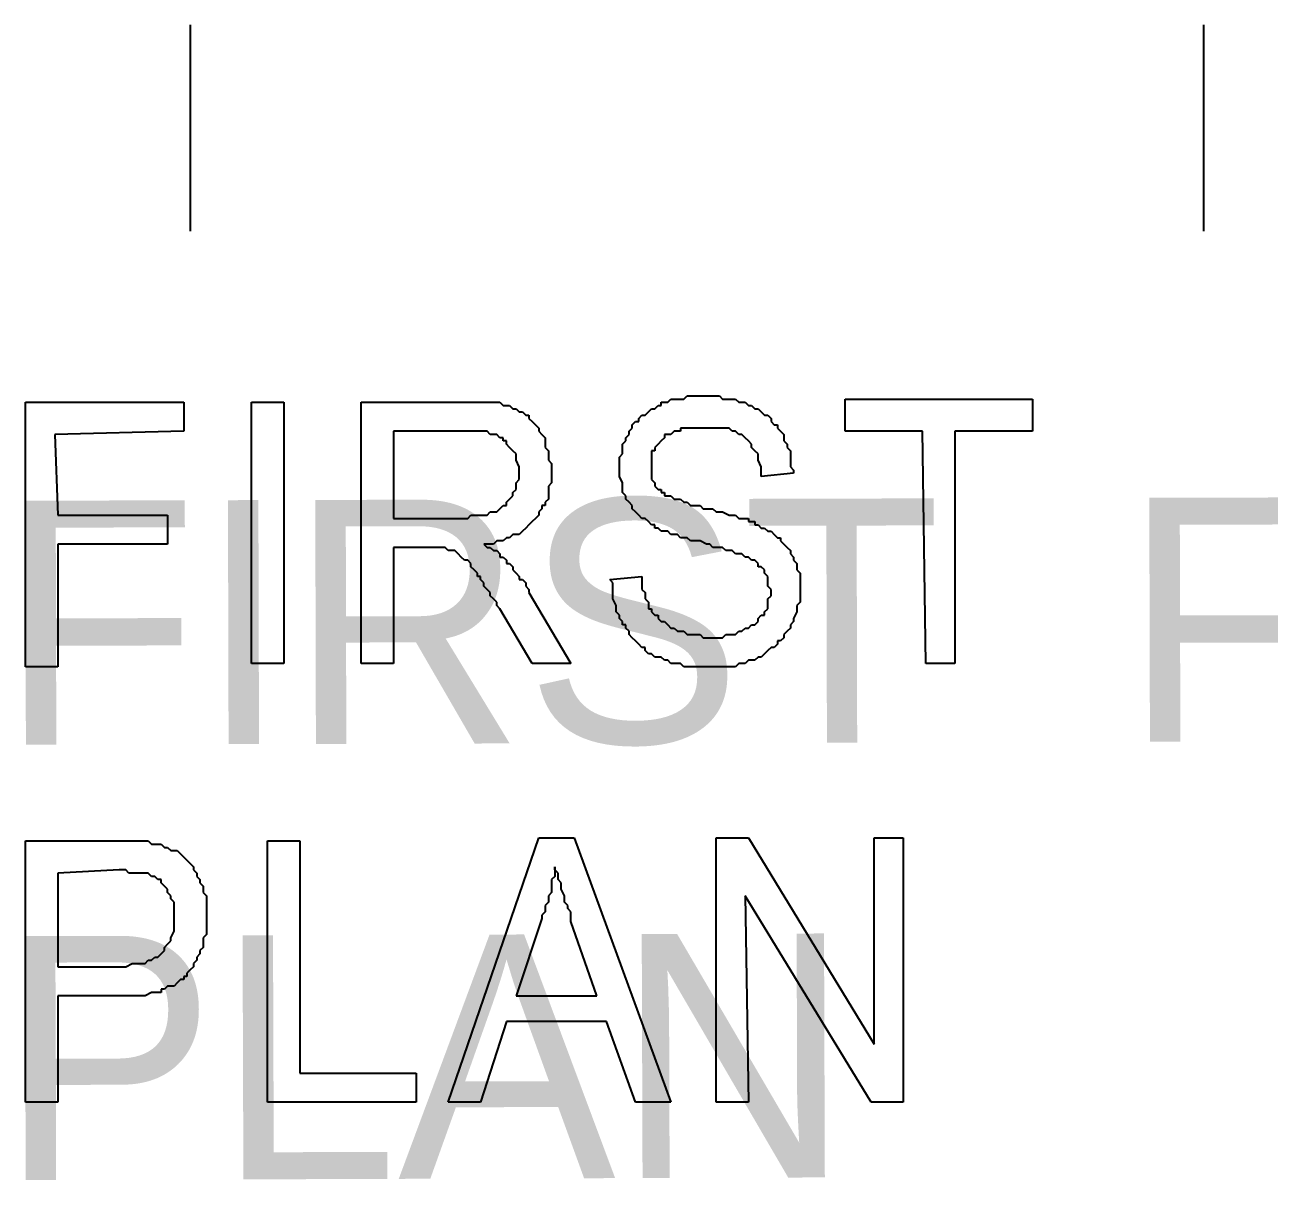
# Model space of a CAD drawing. Header units: millimetres. Extents: x 30 to 55791, y -4580 to 38782.
# Drawn here: x 28310 to 30579, y 6287 to 8395 of the extents above; entities that cross this region are included whole.
import ezdxf

# ---------------------------------------------------------------- set-up
doc = ezdxf.new("R2010")
doc.units = ezdxf.units.MM
doc.layers.add('A-ARCH-REF', color=8, linetype='CONTINUOUS')

msp = doc.modelspace()

# ---------------------------------------------------------------- linework, layer by layer
at = {"layer": 'A-ARCH-REF'}
for p, q in [((28611.6, 8395), (28611.6, 8018.4)), ((30459.3, 8395), (30459.3, 8018.4)), ((29511.9, 7712.4), (29517.8, 7718.3)), ((29517.8, 7718.3), (29523.7, 7718.3)), ((29523.7, 7718.3), (29529.5, 7718.3)), ((29529.5, 7718.3), (29535.4, 7718.3)), ((29535.4, 7718.3), (29541.3, 7718.3)), ((29541.3, 7718.3), (29547.2, 7718.3)), ((29547.2, 7718.3), (29553.1, 7718.3)), ((29553.1, 7718.3), (29559, 7718.3)), ((29559, 7718.3), (29564.9, 7718.3)), ((29564.9, 7718.3), (29570.7, 7718.3)), ((29570.7, 7718.3), (29576.6, 7718.3)), ((29576.6, 7718.3), (29582.5, 7712.4)), ((28311.5, 7224), (28311.5, 7706.5)), ((28311.5, 7706.5), (28599.8, 7706.5)), ((28599.8, 7706.5), (28599.8, 7653.6)), ((28723.4, 7229.9), (28723.4, 7706.5)), ((28723.4, 7706.5), (28782.2, 7706.5)), ((28782.2, 7706.5), (28782.2, 7229.9)), ((28923.5, 7229.9), (28923.5, 7706.5)), ((28923.5, 7706.5), (29117.6, 7706.5)), ((29117.6, 7706.5), (29123.5, 7706.5)), ((29123.5, 7706.5), (29129.4, 7706.5)), ((29129.4, 7706.5), (29135.3, 7706.5)), ((29135.3, 7706.5), (29141.2, 7706.5)), ((29141.2, 7706.5), (29152.9, 7706.5)), ((29152.9, 7706.5), (29158.8, 7706.5)), ((29158.8, 7706.5), (29164.7, 7706.5)), ((29164.7, 7706.5), (29170.6, 7706.5)), ((29170.6, 7706.5), (29176.5, 7706.5)), ((29176.5, 7706.5), (29182.4, 7700.6)), ((29182.4, 7700.6), (29188.3, 7700.6)), ((29188.3, 7700.6), (29194.1, 7700.6)), ((29194.1, 7700.6), (29200, 7694.7)), ((29200, 7694.7), (29205.9, 7694.7)), ((29205.9, 7694.7), (29211.8, 7688.9)), ((29447.2, 7688.9), (29453.1, 7694.7)), ((29453.1, 7694.7), (29458.9, 7694.7)), ((29458.9, 7694.7), (29464.8, 7700.6)), ((29464.8, 7700.6), (29470.7, 7700.6)), ((29470.7, 7700.6), (29470.7, 7706.5)), ((29470.7, 7706.5), (29476.6, 7706.5)), ((29476.6, 7706.5), (29482.5, 7706.5)), ((29482.5, 7706.5), (29488.4, 7712.4)), ((29488.4, 7712.4), (29494.2, 7712.4)), ((29494.2, 7712.4), (29500.1, 7712.4)), ((29500.1, 7712.4), (29506, 7712.4)), ((29506, 7712.4), (29511.9, 7712.4)), ((29582.5, 7712.4), (29588.4, 7712.4)), ((29588.4, 7712.4), (29594.3, 7712.4)), ((29594.3, 7712.4), (29600.2, 7712.4)), ((29600.2, 7712.4), (29606, 7712.4)), ((29606, 7712.4), (29611.9, 7706.5)), ((29611.9, 7706.5), (29617.8, 7706.5)), ((29617.8, 7706.5), (29623.7, 7706.5)), ((29623.7, 7706.5), (29629.6, 7700.6)), ((29629.6, 7700.6), (29635.5, 7700.6)), ((29635.5, 7700.6), (29641.4, 7694.7)), ((29641.4, 7694.7), (29647.2, 7694.7)), ((29647.2, 7694.7), (29653.1, 7688.9)), ((29806.1, 7653.6), (29806.1, 7712.4)), ((29806.1, 7712.4), (30147.4, 7712.4)), ((30147.4, 7712.4), (30147.4, 7653.6)), ((29211.8, 7688.9), (29217.7, 7688.9)), ((29217.7, 7688.9), (29223.6, 7683)), ((29223.6, 7683), (29229.4, 7683)), ((29229.4, 7683), (29229.4, 7677.1)), ((29229.4, 7677.1), (29235.3, 7671.2)), ((29235.3, 7671.2), (29241.2, 7665.3)), ((29417.7, 7665.3), (29423.6, 7671.2)), ((29423.6, 7671.2), (29429.5, 7671.2)), ((29429.5, 7677.1), (29435.4, 7683)), ((29429.5, 7671.2), (29429.5, 7677.1)), ((29435.4, 7683), (29441.3, 7683)), ((29441.3, 7683), (29447.2, 7688.9)), ((29653.1, 7688.9), (29659, 7683)), ((29659, 7683), (29664.9, 7683)), ((29664.9, 7683), (29670.8, 7677.1)), ((29670.8, 7677.1), (29670.8, 7671.2)), ((29670.8, 7671.2), (29676.7, 7665.3)), ((28599.8, 7653.6), (28364.4, 7647.7)), ((28364.4, 7647.7), (28370.3, 7500.6)), ((29117.6, 7653.6), (28982.3, 7653.6)), ((28982.3, 7653.6), (28982.3, 7494.7)), ((29123.5, 7653.6), (29117.6, 7653.6)), ((29129.4, 7653.6), (29123.5, 7653.6)), ((29135.3, 7653.6), (29129.4, 7653.6)), ((29141.2, 7653.6), (29135.3, 7653.6)), ((29147.1, 7653.6), (29141.2, 7653.6)), ((29152.9, 7653.6), (29147.1, 7653.6)), ((29158.8, 7647.7), (29152.9, 7653.6)), ((29164.7, 7647.7), (29158.8, 7647.7)), ((29170.6, 7647.7), (29164.7, 7647.7)), ((29176.5, 7641.8), (29170.6, 7647.7)), ((29241.2, 7665.3), (29247.1, 7659.4)), ((29247.1, 7659.4), (29247.1, 7653.6)), ((29247.1, 7653.6), (29253, 7647.7)), ((29253, 7647.7), (29258.9, 7641.8)), ((29406, 7641.8), (29411.9, 7647.7)), ((29411.9, 7653.6), (29417.7, 7659.4)), ((29411.9, 7647.7), (29411.9, 7653.6)), ((29417.7, 7659.4), (29417.7, 7665.3)), ((29482.5, 7647.7), (29476.6, 7647.7)), ((29476.6, 7647.7), (29476.6, 7641.8)), ((29488.4, 7647.7), (29482.5, 7647.7)), ((29494.2, 7653.6), (29488.4, 7647.7)), ((29500.1, 7653.6), (29494.2, 7653.6)), ((29506, 7653.6), (29500.1, 7653.6)), ((29511.9, 7659.4), (29506, 7659.4)), ((29506, 7659.4), (29506, 7653.6)), ((29523.7, 7659.4), (29511.9, 7659.4)), ((29529.5, 7659.4), (29523.7, 7659.4)), ((29535.4, 7659.4), (29529.5, 7659.4)), ((29541.3, 7659.4), (29535.4, 7659.4)), ((29547.2, 7659.4), (29541.3, 7659.4)), ((29553.1, 7659.4), (29547.2, 7659.4)), ((29559, 7659.4), (29553.1, 7659.4)), ((29564.9, 7659.4), (29559, 7659.4)), ((29576.6, 7659.4), (29564.9, 7659.4)), ((29582.5, 7659.4), (29576.6, 7659.4)), ((29588.4, 7659.4), (29582.5, 7659.4)), ((29594.3, 7659.4), (29588.4, 7659.4)), ((29600.2, 7653.6), (29594.3, 7659.4)), ((29606, 7653.6), (29600.2, 7653.6)), ((29611.9, 7647.7), (29606, 7653.6)), ((29617.8, 7647.7), (29611.9, 7647.7)), ((29623.7, 7641.8), (29617.8, 7647.7)), ((29676.7, 7665.3), (29682.5, 7665.3)), ((29682.5, 7665.3), (29682.5, 7659.4)), ((29682.5, 7659.4), (29688.4, 7653.6)), ((29688.4, 7653.6), (29694.3, 7647.7)), ((29694.3, 7647.7), (29694.3, 7641.8)), ((29947.3, 7653.6), (29806.1, 7653.6)), ((29953.2, 7229.9), (29947.3, 7653.6)), ((30147.4, 7653.6), (30006.2, 7653.6)), ((30006.2, 7653.6), (30006.2, 7229.9)), ((29182.4, 7641.8), (29176.5, 7641.8)), ((29182.4, 7635.9), (29182.4, 7641.8)), ((29188.3, 7635.9), (29182.4, 7635.9)), ((29188.3, 7630), (29188.3, 7635.9)), ((29194.1, 7624.1), (29188.3, 7630)), ((29258.9, 7641.8), (29258.9, 7635.9)), ((29258.9, 7635.9), (29258.9, 7624.1)), ((29400.1, 7630), (29406, 7635.9)), ((29400.1, 7624.1), (29400.1, 7630)), ((29406, 7635.9), (29406, 7641.8)), ((29464.8, 7630), (29458.9, 7624.1)), ((29470.7, 7635.9), (29464.8, 7630)), ((29476.6, 7641.8), (29470.7, 7635.9)), ((29629.6, 7635.9), (29623.7, 7641.8)), ((29635.5, 7630), (29629.6, 7635.9)), ((29635.5, 7624.1), (29635.5, 7630)), ((29694.3, 7641.8), (29694.3, 7635.9)), ((29694.3, 7635.9), (29700.2, 7630)), ((29700.2, 7630), (29700.2, 7624.1)), ((29200, 7618.2), (29194.1, 7624.1)), ((29205.9, 7612.4), (29200, 7618.2)), ((29205.9, 7606.5), (29205.9, 7612.4)), ((29205.9, 7600.6), (29205.9, 7606.5)), ((29258.9, 7624.1), (29264.8, 7618.2)), ((29264.8, 7618.2), (29264.8, 7612.4)), ((29264.8, 7612.4), (29264.8, 7606.5)), ((29264.8, 7606.5), (29264.8, 7600.6)), ((29394.2, 7606.5), (29400.1, 7612.4)), ((29394.2, 7600.6), (29394.2, 7606.5)), ((29400.1, 7618.2), (29400.1, 7624.1)), ((29400.1, 7612.4), (29400.1, 7618.2)), ((29458.9, 7618.2), (29453.1, 7618.2)), ((29453.1, 7618.2), (29453.1, 7612.4)), ((29453.1, 7612.4), (29453.1, 7606.5)), ((29453.1, 7606.5), (29453.1, 7594.7)), ((29458.9, 7624.1), (29458.9, 7618.2)), ((29641.4, 7618.2), (29635.5, 7624.1)), ((29647.2, 7612.4), (29641.4, 7618.2)), ((29647.2, 7606.5), (29647.2, 7612.4)), ((29647.2, 7600.6), (29647.2, 7606.5)), ((29700.2, 7624.1), (29706.1, 7618.2)), ((29706.1, 7618.2), (29706.1, 7606.5)), ((29706.1, 7606.5), (29706.1, 7600.6)), ((29211.8, 7588.8), (29205.9, 7600.6)), ((29211.8, 7582.9), (29211.8, 7588.8)), ((29211.8, 7577.1), (29211.8, 7582.9)), ((29264.8, 7600.6), (29270.6, 7594.7)), ((29270.6, 7594.7), (29270.6, 7588.8)), ((29270.6, 7588.8), (29270.6, 7582.9)), ((29270.6, 7582.9), (29270.6, 7577.1)), ((29394.2, 7594.7), (29394.2, 7600.6)), ((29394.2, 7582.9), (29394.2, 7594.7)), ((29394.2, 7577.1), (29394.2, 7582.9)), ((29453.1, 7594.7), (29453.1, 7588.8)), ((29453.1, 7588.8), (29453.1, 7582.9)), ((29453.1, 7582.9), (29453.1, 7577.1)), ((29653.1, 7588.8), (29647.2, 7600.6)), ((29653.1, 7582.9), (29653.1, 7588.8)), ((29653.1, 7577.1), (29653.1, 7582.9)), ((29706.1, 7600.6), (29706.1, 7594.7)), ((29706.1, 7594.7), (29706.1, 7588.8)), ((29706.1, 7588.8), (29712, 7582.9)), ((29712, 7582.9), (29712, 7577.1)), ((29205.9, 7559.4), (29211.8, 7565.3)), ((29205.9, 7553.5), (29205.9, 7559.4)), ((29211.8, 7571.2), (29211.8, 7577.1)), ((29211.8, 7565.3), (29211.8, 7571.2)), ((29270.6, 7559.4), (29264.8, 7553.5)), ((29270.6, 7577.1), (29270.6, 7571.2)), ((29270.6, 7571.2), (29270.6, 7565.3)), ((29270.6, 7565.3), (29270.6, 7559.4)), ((29394.2, 7571.2), (29394.2, 7577.1)), ((29400.1, 7559.4), (29394.2, 7571.2)), ((29400.1, 7553.5), (29400.1, 7559.4)), ((29453.1, 7577.1), (29453.1, 7571.2)), ((29453.1, 7571.2), (29453.1, 7565.3)), ((29453.1, 7565.3), (29458.9, 7559.4)), ((29458.9, 7559.4), (29458.9, 7553.5)), ((29712, 7577.1), (29653.1, 7571.2)), ((29653.1, 7571.2), (29653.1, 7577.1)), ((29194.1, 7530), (29200, 7535.9)), ((29200, 7541.8), (29205.9, 7547.6)), ((29200, 7535.9), (29200, 7541.8)), ((29205.9, 7547.6), (29205.9, 7553.5)), ((29264.8, 7553.5), (29264.8, 7547.6)), ((29264.8, 7547.6), (29264.8, 7535.9)), ((29264.8, 7535.9), (29264.8, 7530)), ((29400.1, 7547.6), (29400.1, 7553.5)), ((29400.1, 7541.8), (29400.1, 7547.6)), ((29406, 7535.9), (29400.1, 7541.8)), ((29406, 7530), (29406, 7535.9)), ((29458.9, 7553.5), (29464.8, 7547.6)), ((29464.8, 7547.6), (29470.7, 7547.6)), ((29470.7, 7547.6), (29470.7, 7541.8)), ((29470.7, 7541.8), (29476.6, 7541.8)), ((29476.6, 7541.8), (29476.6, 7535.9)), ((29476.6, 7535.9), (29482.5, 7535.9)), ((29482.5, 7535.9), (29488.4, 7535.9)), ((29488.4, 7535.9), (29494.2, 7530)), ((29170.6, 7506.4), (29176.5, 7512.3)), ((29176.5, 7512.3), (29182.4, 7518.2)), ((29182.4, 7518.2), (29188.3, 7518.2)), ((29188.3, 7524.1), (29194.1, 7530)), ((29188.3, 7518.2), (29188.3, 7524.1)), ((29253, 7512.3), (29247.1, 7506.4)), ((29258.9, 7518.2), (29253, 7518.2)), ((29253, 7518.2), (29253, 7512.3)), ((29264.8, 7530), (29258.9, 7524.1)), ((29258.9, 7524.1), (29258.9, 7518.2)), ((29411.9, 7524.1), (29406, 7530)), ((29417.7, 7518.2), (29411.9, 7524.1)), ((29417.7, 7512.3), (29417.7, 7518.2)), ((29423.6, 7506.4), (29417.7, 7512.3)), ((29494.2, 7530), (29500.1, 7530)), ((29500.1, 7530), (29506, 7530)), ((29506, 7530), (29511.9, 7524.1)), ((29511.9, 7524.1), (29517.8, 7524.1)), ((29517.8, 7524.1), (29523.7, 7518.2)), ((29523.7, 7518.2), (29535.4, 7518.2)), ((29535.4, 7518.2), (29541.3, 7518.2)), ((29541.3, 7518.2), (29547.2, 7512.3)), ((29547.2, 7512.3), (29553.1, 7512.3)), ((29553.1, 7512.3), (29564.9, 7512.3)), ((29564.9, 7512.3), (29570.7, 7506.4)), ((28370.3, 7500.6), (28570.4, 7500.6)), ((28570.4, 7500.6), (28570.4, 7447.6)), ((28982.3, 7494.7), (29105.9, 7494.7)), ((29105.9, 7494.7), (29111.8, 7494.7)), ((29111.8, 7494.7), (29117.6, 7494.7)), ((29117.6, 7494.7), (29123.5, 7500.6)), ((29123.5, 7500.6), (29129.4, 7500.6)), ((29129.4, 7500.6), (29135.3, 7500.6)), ((29135.3, 7500.6), (29141.2, 7500.6)), ((29141.2, 7500.6), (29147.1, 7500.6)), ((29147.1, 7500.6), (29152.9, 7500.6)), ((29152.9, 7500.6), (29158.8, 7506.4)), ((29158.8, 7506.4), (29164.7, 7506.4)), ((29164.7, 7506.4), (29170.6, 7506.4)), ((29235.3, 7488.8), (29229.4, 7482.9)), ((29241.2, 7494.7), (29235.3, 7488.8)), ((29247.1, 7500.6), (29241.2, 7494.7)), ((29247.1, 7506.4), (29247.1, 7500.6)), ((29429.5, 7500.6), (29423.6, 7506.4)), ((29435.4, 7494.7), (29429.5, 7500.6)), ((29441.3, 7494.7), (29435.4, 7494.7)), ((29447.2, 7488.8), (29441.3, 7494.7)), ((29453.1, 7482.9), (29447.2, 7488.8)), ((29570.7, 7506.4), (29576.6, 7506.4)), ((29576.6, 7506.4), (29582.5, 7506.4)), ((29582.5, 7506.4), (29594.3, 7500.6)), ((29594.3, 7500.6), (29600.2, 7500.6)), ((29600.2, 7500.6), (29606, 7500.6)), ((29606, 7500.6), (29611.9, 7494.7)), ((29611.9, 7494.7), (29617.8, 7494.7)), ((29617.8, 7494.7), (29623.7, 7494.7)), ((29623.7, 7494.7), (29629.6, 7494.7)), ((29629.6, 7494.7), (29629.6, 7488.8)), ((29629.6, 7488.8), (29635.5, 7488.8)), ((29635.5, 7488.8), (29641.4, 7488.8)), ((29641.4, 7488.8), (29641.4, 7482.9)), ((29217.7, 7471.1), (29211.8, 7465.3)), ((29223.6, 7477), (29217.7, 7471.1)), ((29229.4, 7482.9), (29223.6, 7477)), ((29458.9, 7482.9), (29453.1, 7482.9)), ((29458.9, 7477), (29458.9, 7482.9)), ((29464.8, 7477), (29458.9, 7477)), ((29470.7, 7471.1), (29464.8, 7477)), ((29476.6, 7471.1), (29470.7, 7471.1)), ((29482.5, 7471.1), (29476.6, 7471.1)), ((29488.4, 7465.3), (29482.5, 7471.1)), ((29641.4, 7482.9), (29647.2, 7482.9)), ((29647.2, 7482.9), (29653.1, 7477)), ((29653.1, 7477), (29659, 7477)), ((29659, 7477), (29664.9, 7471.1)), ((29664.9, 7471.1), (29670.8, 7471.1)), ((29670.8, 7471.1), (29676.7, 7465.3)), ((28570.4, 7447.6), (28370.3, 7447.6)), ((28370.3, 7447.6), (28370.3, 7224)), ((29158.8, 7447.6), (29147.1, 7447.6)), ((29147.1, 7447.6), (29152.9, 7441.7)), ((29164.7, 7447.6), (29158.8, 7447.6)), ((29170.6, 7453.5), (29164.7, 7447.6)), ((29176.5, 7453.5), (29170.6, 7453.5)), ((29182.4, 7453.5), (29176.5, 7453.5)), ((29188.3, 7459.4), (29182.4, 7453.5)), ((29194.1, 7459.4), (29188.3, 7459.4)), ((29200, 7465.3), (29194.1, 7459.4)), ((29205.9, 7465.3), (29200, 7465.3)), ((29211.8, 7465.3), (29205.9, 7465.3)), ((29494.2, 7465.3), (29488.4, 7465.3)), ((29500.1, 7465.3), (29494.2, 7465.3)), ((29506, 7459.4), (29500.1, 7465.3)), ((29511.9, 7459.4), (29506, 7459.4)), ((29517.8, 7459.4), (29511.9, 7459.4)), ((29523.7, 7453.5), (29517.8, 7459.4)), ((29529.5, 7453.5), (29523.7, 7453.5)), ((29541.3, 7453.5), (29529.5, 7453.5)), ((29553.1, 7447.6), (29541.3, 7453.5)), ((29559, 7447.6), (29553.1, 7447.6)), ((29564.9, 7441.7), (29559, 7447.6)), ((29676.7, 7465.3), (29682.5, 7459.4)), ((29682.5, 7459.4), (29688.4, 7459.4)), ((29688.4, 7459.4), (29688.4, 7453.5)), ((29688.4, 7453.5), (29694.3, 7447.6)), ((29694.3, 7447.6), (29700.2, 7441.7)), ((29047, 7441.7), (28982.3, 7441.7)), ((28982.3, 7441.7), (28982.3, 7229.9)), ((29052.9, 7441.7), (29047, 7441.7)), ((29058.8, 7441.7), (29052.9, 7441.7)), ((29064.7, 7441.7), (29058.8, 7441.7)), ((29070.6, 7441.7), (29064.7, 7441.7)), ((29076.5, 7441.7), (29070.6, 7441.7)), ((29082.3, 7435.8), (29076.5, 7441.7)), ((29088.2, 7435.8), (29082.3, 7435.8)), ((29094.1, 7435.8), (29088.2, 7435.8)), ((29100, 7430), (29094.1, 7435.8)), ((29105.9, 7424.1), (29100, 7430)), ((29111.8, 7418.2), (29105.9, 7424.1)), ((29152.9, 7441.7), (29158.8, 7441.7)), ((29158.8, 7441.7), (29164.7, 7435.8)), ((29164.7, 7435.8), (29170.6, 7435.8)), ((29170.6, 7435.8), (29176.5, 7430)), ((29176.5, 7430), (29176.5, 7424.1)), ((29176.5, 7424.1), (29182.4, 7424.1)), ((29182.4, 7424.1), (29188.3, 7418.2)), ((29576.6, 7441.7), (29564.9, 7441.7)), ((29582.5, 7441.7), (29576.6, 7441.7)), ((29588.4, 7435.8), (29582.5, 7441.7)), ((29594.3, 7435.8), (29588.4, 7435.8)), ((29600.2, 7435.8), (29594.3, 7435.8)), ((29606, 7430), (29600.2, 7435.8)), ((29611.9, 7430), (29606, 7430)), ((29617.8, 7430), (29611.9, 7430)), ((29623.7, 7424.1), (29617.8, 7430)), ((29629.6, 7424.1), (29623.7, 7424.1)), ((29635.5, 7418.2), (29629.6, 7424.1)), ((29700.2, 7441.7), (29706.1, 7435.8)), ((29706.1, 7435.8), (29706.1, 7430)), ((29706.1, 7430), (29712, 7424.1)), ((29712, 7424.1), (29712, 7418.2)), ((29117.6, 7418.2), (29111.8, 7418.2)), ((29123.5, 7412.3), (29117.6, 7418.2)), ((29123.5, 7406.4), (29123.5, 7412.3)), ((29129.4, 7400.5), (29123.5, 7406.4)), ((29135.3, 7394.6), (29129.4, 7400.5)), ((29188.3, 7418.2), (29188.3, 7412.3)), ((29188.3, 7412.3), (29194.1, 7412.3)), ((29194.1, 7412.3), (29200, 7406.4)), ((29200, 7406.4), (29200, 7400.5)), ((29200, 7400.5), (29205.9, 7394.6)), ((29641.4, 7418.2), (29635.5, 7418.2)), ((29647.2, 7412.3), (29641.4, 7418.2)), ((29647.2, 7406.4), (29647.2, 7412.3)), ((29653.1, 7406.4), (29647.2, 7406.4)), ((29659, 7400.5), (29653.1, 7406.4)), ((29659, 7394.6), (29659, 7400.5)), ((29712, 7418.2), (29717.8, 7412.3)), ((29717.8, 7412.3), (29717.8, 7406.4)), ((29717.8, 7406.4), (29717.8, 7400.5)), ((29717.8, 7400.5), (29723.7, 7394.6)), ((29135.3, 7388.8), (29135.3, 7394.6)), ((29141.2, 7388.8), (29135.3, 7388.8)), ((29141.2, 7382.9), (29141.2, 7388.8)), ((29147.1, 7377), (29141.2, 7382.9)), ((29147.1, 7371.1), (29147.1, 7377)), ((29205.9, 7394.6), (29211.8, 7388.8)), ((29211.8, 7388.8), (29211.8, 7382.9)), ((29211.8, 7382.9), (29217.7, 7382.9)), ((29217.7, 7382.9), (29223.6, 7377)), ((29223.6, 7377), (29223.6, 7371.1)), ((29376.6, 7382.9), (29435.4, 7388.8)), ((29382.4, 7377), (29376.6, 7382.9)), ((29382.4, 7371.1), (29382.4, 7377)), ((29435.4, 7388.8), (29435.4, 7382.9)), ((29435.4, 7382.9), (29435.4, 7377)), ((29435.4, 7377), (29435.4, 7365.2)), ((29664.9, 7388.8), (29659, 7394.6)), ((29664.9, 7382.9), (29664.9, 7388.8)), ((29664.9, 7371.1), (29664.9, 7382.9)), ((29723.7, 7394.6), (29723.7, 7388.8)), ((29723.7, 7388.8), (29723.7, 7377)), ((29723.7, 7377), (29723.7, 7371.1)), ((29152.9, 7365.2), (29147.1, 7371.1)), ((29158.8, 7359.3), (29152.9, 7365.2)), ((29158.8, 7353.5), (29158.8, 7359.3)), ((29164.7, 7347.6), (29158.8, 7353.5)), ((29223.6, 7371.1), (29229.4, 7365.2)), ((29229.4, 7365.2), (29229.4, 7359.3)), ((29229.4, 7359.3), (29305.9, 7229.9)), ((29382.4, 7365.2), (29382.4, 7371.1)), ((29382.4, 7359.3), (29382.4, 7365.2)), ((29382.4, 7353.5), (29382.4, 7359.3)), ((29382.4, 7347.6), (29382.4, 7353.5)), ((29435.4, 7365.2), (29441.3, 7359.3)), ((29441.3, 7359.3), (29441.3, 7353.5)), ((29441.3, 7353.5), (29441.3, 7347.6)), ((29670.8, 7365.2), (29664.9, 7371.1)), ((29664.9, 7347.6), (29670.8, 7353.5)), ((29670.8, 7359.3), (29670.8, 7365.2)), ((29670.8, 7353.5), (29670.8, 7359.3)), ((29723.7, 7371.1), (29723.7, 7365.2)), ((29723.7, 7365.2), (29723.7, 7359.3)), ((29723.7, 7359.3), (29723.7, 7353.5)), ((29723.7, 7353.5), (29723.7, 7347.6)), ((29170.6, 7341.7), (29164.7, 7347.6)), ((29170.6, 7335.8), (29170.6, 7341.7)), ((29176.5, 7329.9), (29170.6, 7335.8)), ((29235.3, 7229.9), (29176.5, 7329.9)), ((29388.3, 7335.8), (29382.4, 7347.6)), ((29388.3, 7329.9), (29388.3, 7335.8)), ((29388.3, 7324), (29388.3, 7329.9)), ((29441.3, 7347.6), (29447.2, 7341.7)), ((29447.2, 7341.7), (29447.2, 7335.8)), ((29447.2, 7335.8), (29447.2, 7329.9)), ((29447.2, 7329.9), (29453.1, 7329.9)), ((29453.1, 7329.9), (29453.1, 7324)), ((29659, 7324), (29664.9, 7329.9)), ((29664.9, 7341.7), (29664.9, 7347.6)), ((29664.9, 7335.8), (29664.9, 7341.7)), ((29664.9, 7329.9), (29664.9, 7335.8)), ((29723.7, 7341.7), (29717.8, 7335.8)), ((29717.8, 7335.8), (29717.8, 7329.9)), ((29717.8, 7329.9), (29717.8, 7324)), ((29723.7, 7347.6), (29723.7, 7341.7)), ((29394.2, 7318.1), (29388.3, 7324)), ((29394.2, 7312.3), (29394.2, 7318.1)), ((29400.1, 7306.4), (29394.2, 7312.3)), ((29453.1, 7324), (29458.9, 7318.1)), ((29458.9, 7318.1), (29464.8, 7318.1)), ((29464.8, 7318.1), (29464.8, 7312.3)), ((29464.8, 7312.3), (29470.7, 7306.4)), ((29647.2, 7312.3), (29653.1, 7318.1)), ((29647.2, 7306.4), (29647.2, 7312.3)), ((29653.1, 7318.1), (29659, 7318.1)), ((29659, 7318.1), (29659, 7324)), ((29717.8, 7324), (29712, 7312.3)), ((29712, 7312.3), (29712, 7306.4)), ((29400.1, 7300.5), (29400.1, 7306.4)), ((29406, 7300.5), (29400.1, 7300.5)), ((29406, 7294.6), (29406, 7300.5)), ((29411.9, 7288.7), (29406, 7294.6)), ((29411.9, 7282.8), (29411.9, 7288.7)), ((29470.7, 7306.4), (29476.6, 7306.4)), ((29476.6, 7306.4), (29482.5, 7300.5)), ((29482.5, 7300.5), (29488.4, 7294.6)), ((29488.4, 7294.6), (29494.2, 7294.6)), ((29494.2, 7294.6), (29500.1, 7288.7)), ((29500.1, 7288.7), (29506, 7288.7)), ((29506, 7288.7), (29511.9, 7288.7)), ((29511.9, 7288.7), (29517.8, 7282.8)), ((29606, 7282.8), (29611.9, 7288.7)), ((29611.9, 7288.7), (29617.8, 7288.7)), ((29617.8, 7288.7), (29623.7, 7294.6)), ((29623.7, 7294.6), (29629.6, 7294.6)), ((29629.6, 7294.6), (29635.5, 7300.5)), ((29635.5, 7300.5), (29641.4, 7300.5)), ((29641.4, 7300.5), (29647.2, 7306.4)), ((29700.2, 7288.7), (29694.3, 7282.8)), ((29706.1, 7294.6), (29700.2, 7288.7)), ((29712, 7306.4), (29706.1, 7300.5)), ((29706.1, 7300.5), (29706.1, 7294.6)), ((29417.7, 7277), (29411.9, 7282.8)), ((29423.6, 7271.1), (29417.7, 7277)), ((29429.5, 7265.2), (29423.6, 7271.1)), ((29435.4, 7259.3), (29429.5, 7265.2)), ((29517.8, 7282.8), (29523.7, 7282.8)), ((29523.7, 7282.8), (29529.5, 7282.8)), ((29529.5, 7282.8), (29535.4, 7282.8)), ((29535.4, 7282.8), (29541.3, 7282.8)), ((29541.3, 7282.8), (29547.2, 7277)), ((29547.2, 7277), (29553.1, 7277)), ((29553.1, 7277), (29559, 7277)), ((29559, 7277), (29564.9, 7277)), ((29564.9, 7277), (29576.6, 7277)), ((29576.6, 7277), (29582.5, 7277)), ((29582.5, 7277), (29588.4, 7282.8)), ((29588.4, 7282.8), (29594.3, 7282.8)), ((29594.3, 7282.8), (29600.2, 7282.8)), ((29600.2, 7282.8), (29606, 7282.8)), ((29682.5, 7265.2), (29676.7, 7259.3)), ((29688.4, 7271.1), (29682.5, 7271.1)), ((29682.5, 7271.1), (29682.5, 7265.2)), ((29694.3, 7277), (29688.4, 7271.1)), ((29694.3, 7282.8), (29694.3, 7277)), ((29441.3, 7259.3), (29435.4, 7259.3)), ((29441.3, 7253.4), (29441.3, 7259.3)), ((29447.2, 7247.5), (29441.3, 7253.4)), ((29453.1, 7247.5), (29447.2, 7247.5)), ((29458.9, 7241.7), (29453.1, 7247.5)), ((29464.8, 7241.7), (29458.9, 7241.7)), ((29470.7, 7241.7), (29464.8, 7241.7)), ((29476.6, 7235.8), (29470.7, 7241.7)), ((29647.2, 7241.7), (29641.4, 7235.8)), ((29653.1, 7241.7), (29647.2, 7241.7)), ((29659, 7247.5), (29653.1, 7241.7)), ((29664.9, 7253.4), (29659, 7247.5)), ((29670.8, 7259.3), (29664.9, 7253.4)), ((29676.7, 7259.3), (29670.8, 7259.3)), ((28370.3, 7224), (28311.5, 7224)), ((28782.2, 7229.9), (28723.4, 7229.9)), ((28982.3, 7229.9), (28923.5, 7229.9)), ((29305.9, 7229.9), (29235.3, 7229.9)), ((29482.5, 7235.8), (29476.6, 7235.8)), ((29488.4, 7229.9), (29482.5, 7235.8)), ((29494.2, 7229.9), (29488.4, 7229.9)), ((29500.1, 7229.9), (29494.2, 7229.9)), ((29506, 7229.9), (29500.1, 7229.9)), ((29511.9, 7224), (29506, 7229.9)), ((29517.8, 7224), (29511.9, 7224)), ((29523.7, 7224), (29517.8, 7224)), ((29529.5, 7224), (29523.7, 7224)), ((29535.4, 7224), (29529.5, 7224)), ((29541.3, 7224), (29535.4, 7224)), ((29553.1, 7224), (29541.3, 7224)), ((29559, 7224), (29553.1, 7224)), ((29564.9, 7224), (29559, 7224)), ((29570.7, 7224), (29564.9, 7224)), ((29576.6, 7224), (29570.7, 7224)), ((29582.5, 7224), (29576.6, 7224)), ((29588.4, 7224), (29582.5, 7224)), ((29600.2, 7224), (29588.4, 7224)), ((29606, 7224), (29600.2, 7224)), ((29611.9, 7229.9), (29606, 7224)), ((29617.8, 7229.9), (29611.9, 7229.9)), ((29623.7, 7229.9), (29617.8, 7229.9)), ((29629.6, 7235.8), (29623.7, 7229.9)), ((29635.5, 7235.8), (29629.6, 7235.8)), ((29641.4, 7235.8), (29635.5, 7235.8)), ((30006.2, 7229.9), (29953.2, 7229.9)), ((28311.5, 6429.6), (28311.5, 6906.2)), ((28311.5, 6906.2), (28476.2, 6906.2)), ((28476.2, 6906.2), (28482.1, 6906.2)), ((28482.1, 6906.2), (28488, 6906.2)), ((28488, 6906.2), (28493.9, 6906.2)), ((28493.9, 6906.2), (28505.7, 6906.2)), ((28505.7, 6906.2), (28511.6, 6906.2)), ((28511.6, 6906.2), (28517.4, 6906.2)), ((28517.4, 6906.2), (28523.3, 6906.2)), ((28523.3, 6906.2), (28529.2, 6906.2)), ((28529.2, 6906.2), (28535.1, 6906.2)), ((28535.1, 6906.2), (28541, 6900.4)), ((28541, 6900.4), (28546.9, 6900.4)), ((28546.9, 6900.4), (28552.7, 6900.4)), ((28552.7, 6900.4), (28558.6, 6900.4)), ((28558.6, 6900.4), (28564.5, 6894.5)), ((28752.8, 6429.6), (28752.8, 6906.2)), ((28752.8, 6906.2), (28811.7, 6906.2)), ((28811.7, 6906.2), (28811.7, 6482.6)), ((29082.3, 6429.6), (29247.1, 6912.1)), ((29247.1, 6912.1), (29311.8, 6912.1)), ((29311.8, 6912.1), (29488.4, 6429.6)), ((29570.7, 6429.6), (29570.7, 6912.1)), ((29570.7, 6912.1), (29629.6, 6912.1)), ((29629.6, 6912.1), (29859.1, 6535.5)), ((29859.1, 6535.5), (29859.1, 6912.1)), ((29859.1, 6912.1), (29912, 6912.1)), ((29912, 6912.1), (29912, 6429.6)), ((28564.5, 6894.5), (28570.4, 6894.5)), ((28570.4, 6894.5), (28576.3, 6888.6)), ((28576.3, 6888.6), (28582.2, 6888.6)), ((28582.2, 6888.6), (28588.1, 6888.6)), ((28588.1, 6888.6), (28593.9, 6882.7)), ((28593.9, 6882.7), (28599.8, 6876.8)), ((28599.8, 6876.8), (28605.7, 6870.9)), ((28482.1, 6853.3), (28370.3, 6847.4)), ((28488, 6853.3), (28482.1, 6853.3)), ((28493.9, 6853.3), (28488, 6853.3)), ((28499.8, 6847.4), (28493.9, 6853.3)), ((28605.7, 6870.9), (28611.6, 6865.1)), ((28611.6, 6865.1), (28617.5, 6859.2)), ((28617.5, 6859.2), (28617.5, 6853.3)), ((28617.5, 6853.3), (28623.4, 6847.4)), ((29276.5, 6853.3), (29276.5, 6859.2)), ((29276.5, 6859.2), (29276.5, 6853.3)), ((29282.4, 6847.4), (29276.5, 6853.3)), ((29276.5, 6853.3), (29276.5, 6847.4)), ((28370.3, 6847.4), (28370.3, 6676.8)), ((28511.6, 6847.4), (28499.8, 6847.4)), ((28517.4, 6847.4), (28511.6, 6847.4)), ((28523.3, 6847.4), (28517.4, 6847.4)), ((28529.2, 6847.4), (28523.3, 6847.4)), ((28535.1, 6847.4), (28529.2, 6847.4)), ((28541, 6841.5), (28535.1, 6847.4)), ((28546.9, 6841.5), (28541, 6841.5)), ((28552.7, 6835.6), (28546.9, 6841.5)), ((28558.6, 6835.6), (28552.7, 6835.6)), ((28558.6, 6829.7), (28558.6, 6835.6)), ((28623.4, 6847.4), (28623.4, 6841.5)), ((28623.4, 6841.5), (28629.2, 6835.6)), ((28629.2, 6835.6), (28629.2, 6829.7)), ((29276.5, 6841.5), (29270.6, 6835.6)), ((29270.6, 6835.6), (29270.6, 6823.9)), ((29276.5, 6847.4), (29276.5, 6841.5)), ((29282.4, 6841.5), (29282.4, 6847.4)), ((29282.4, 6835.6), (29282.4, 6841.5)), ((29288.3, 6829.7), (29282.4, 6835.6)), ((28564.5, 6823.9), (28558.6, 6829.7)), ((28570.4, 6818), (28564.5, 6823.9)), ((28570.4, 6812.1), (28570.4, 6818)), ((28576.3, 6806.2), (28570.4, 6812.1)), ((28629.2, 6829.7), (28635.1, 6823.9)), ((28635.1, 6823.9), (28635.1, 6818)), ((28635.1, 6818), (28635.1, 6812.1)), ((28635.1, 6812.1), (28641, 6806.2)), ((29270.6, 6812.1), (29264.8, 6806.2)), ((29270.6, 6823.9), (29270.6, 6818)), ((29270.6, 6818), (29270.6, 6812.1)), ((29288.3, 6823.9), (29288.3, 6829.7)), ((29288.3, 6818), (29288.3, 6823.9)), ((29294.2, 6806.2), (29288.3, 6818)), ((28576.3, 6800.3), (28576.3, 6806.2)), ((28582.2, 6794.4), (28576.3, 6800.3)), ((28582.2, 6788.6), (28582.2, 6794.4)), ((28582.2, 6782.7), (28582.2, 6788.6)), ((28641, 6806.2), (28641, 6794.4)), ((28641, 6794.4), (28641, 6788.6)), ((28641, 6788.6), (28641, 6782.7)), ((29264.8, 6794.4), (29258.9, 6788.6)), ((29258.9, 6788.6), (29258.9, 6782.7)), ((29264.8, 6806.2), (29264.8, 6800.3)), ((29264.8, 6800.3), (29264.8, 6794.4)), ((29294.2, 6800.3), (29294.2, 6806.2)), ((29294.2, 6794.4), (29294.2, 6800.3)), ((29300.1, 6788.6), (29294.2, 6794.4)), ((29300.1, 6782.7), (29300.1, 6788.6)), ((29853.2, 6429.6), (29623.7, 6806.2)), ((29623.7, 6806.2), (29629.6, 6429.6)), ((28582.2, 6776.8), (28582.2, 6782.7)), ((28582.2, 6765), (28582.2, 6776.8)), ((28582.2, 6759.1), (28582.2, 6765)), ((28641, 6782.7), (28641, 6776.8)), ((28641, 6776.8), (28641, 6770.9)), ((28641, 6770.9), (28641, 6759.1)), ((29253, 6765), (29205.9, 6623.8)), ((29258.9, 6776.8), (29253, 6770.9)), ((29253, 6770.9), (29253, 6765)), ((29258.9, 6782.7), (29258.9, 6776.8)), ((29305.9, 6776.8), (29300.1, 6782.7)), ((29305.9, 6765), (29305.9, 6776.8)), ((29305.9, 6759.1), (29305.9, 6765)), ((28576.3, 6729.7), (28582.2, 6741.5)), ((28582.2, 6753.3), (28582.2, 6759.1)), ((28582.2, 6747.4), (28582.2, 6753.3)), ((28582.2, 6741.5), (28582.2, 6747.4)), ((28641, 6759.1), (28641, 6753.3)), ((28641, 6753.3), (28641, 6747.4)), ((28641, 6747.4), (28641, 6741.5)), ((28641, 6741.5), (28641, 6735.6)), ((29353, 6623.8), (29305.9, 6759.1)), ((28564.5, 6712.1), (28570.4, 6717.9)), ((28570.4, 6717.9), (28576.3, 6723.8)), ((28576.3, 6723.8), (28576.3, 6729.7)), ((28641, 6735.6), (28635.1, 6729.7)), ((28635.1, 6729.7), (28635.1, 6723.8)), ((28635.1, 6723.8), (28635.1, 6717.9)), ((28635.1, 6717.9), (28635.1, 6712.1)), ((28541, 6688.5), (28546.9, 6694.4)), ((28546.9, 6694.4), (28552.7, 6694.4)), ((28552.7, 6694.4), (28558.6, 6700.3)), ((28558.6, 6700.3), (28564.5, 6706.2)), ((28564.5, 6706.2), (28564.5, 6712.1)), ((28629.2, 6700.3), (28623.4, 6694.4)), ((28623.4, 6694.4), (28623.4, 6688.5)), ((28635.1, 6712.1), (28629.2, 6706.2)), ((28629.2, 6706.2), (28629.2, 6700.3)), ((28370.3, 6676.8), (28482.1, 6676.8)), ((28482.1, 6676.8), (28488, 6676.8)), ((28488, 6676.8), (28493.9, 6676.8)), ((28493.9, 6676.8), (28505.7, 6682.6)), ((28505.7, 6682.6), (28511.6, 6682.6)), ((28511.6, 6682.6), (28517.4, 6682.6)), ((28517.4, 6682.6), (28523.3, 6682.6)), ((28523.3, 6682.6), (28529.2, 6682.6)), ((28529.2, 6682.6), (28535.1, 6688.5)), ((28535.1, 6688.5), (28541, 6688.5)), ((28617.5, 6676.8), (28611.6, 6670.9)), ((28623.4, 6688.5), (28617.5, 6682.6)), ((28617.5, 6682.6), (28617.5, 6676.8)), ((28593.9, 6653.2), (28588.1, 6647.3)), ((28599.8, 6653.2), (28593.9, 6653.2)), ((28605.7, 6659.1), (28599.8, 6659.1)), ((28599.8, 6659.1), (28599.8, 6653.2)), ((28611.6, 6670.9), (28605.7, 6665)), ((28605.7, 6665), (28605.7, 6659.1)), ((28541, 6629.7), (28529.2, 6623.8)), ((28546.9, 6629.7), (28541, 6629.7)), ((28552.7, 6629.7), (28546.9, 6629.7)), ((28558.6, 6629.7), (28552.7, 6629.7)), ((28564.5, 6635.6), (28558.6, 6635.6)), ((28558.6, 6635.6), (28558.6, 6629.7)), ((28570.4, 6641.5), (28564.5, 6635.6)), ((28576.3, 6641.5), (28570.4, 6641.5)), ((28582.2, 6641.5), (28576.3, 6641.5)), ((28588.1, 6647.3), (28582.2, 6641.5)), ((28482.1, 6623.8), (28370.3, 6623.8)), ((28370.3, 6623.8), (28370.3, 6429.6)), ((28488, 6623.8), (28482.1, 6623.8)), ((28499.8, 6623.8), (28488, 6623.8)), ((28505.7, 6623.8), (28499.8, 6623.8)), ((28511.6, 6623.8), (28505.7, 6623.8)), ((28517.4, 6623.8), (28511.6, 6623.8)), ((28523.3, 6623.8), (28517.4, 6623.8)), ((28529.2, 6623.8), (28523.3, 6623.8)), ((29205.9, 6623.8), (29353, 6623.8)), ((29188.3, 6576.7), (29141.2, 6429.6)), ((29370.7, 6576.7), (29188.3, 6576.7)), ((29423.6, 6429.6), (29370.7, 6576.7)), ((28811.7, 6482.6), (29023.5, 6482.6)), ((29023.5, 6482.6), (29023.5, 6429.6)), ((28370.3, 6429.6), (28311.5, 6429.6)), ((29023.5, 6429.6), (28752.8, 6429.6)), ((29141.2, 6429.6), (29082.3, 6429.6)), ((29488.4, 6429.6), (29423.6, 6429.6)), ((29629.6, 6429.6), (29570.7, 6429.6)), ((29912, 6429.6), (29853.2, 6429.6))]:
    msp.add_line(p, q, dxfattribs=at)

# ---------------------------------------------------------------- texts
for s, height, rotation, p in [('FIRST  FLOOR', 445.068, 0.1484, (28263.1, 7081.7)), ('PLAN', 445.06, 0.1925, (28262.8, 6287.3))]:
    msp.add_text(s, height=height, rotation=rotation, dxfattribs=at).set_placement(p)

doc.saveas('drawing.dxf')
